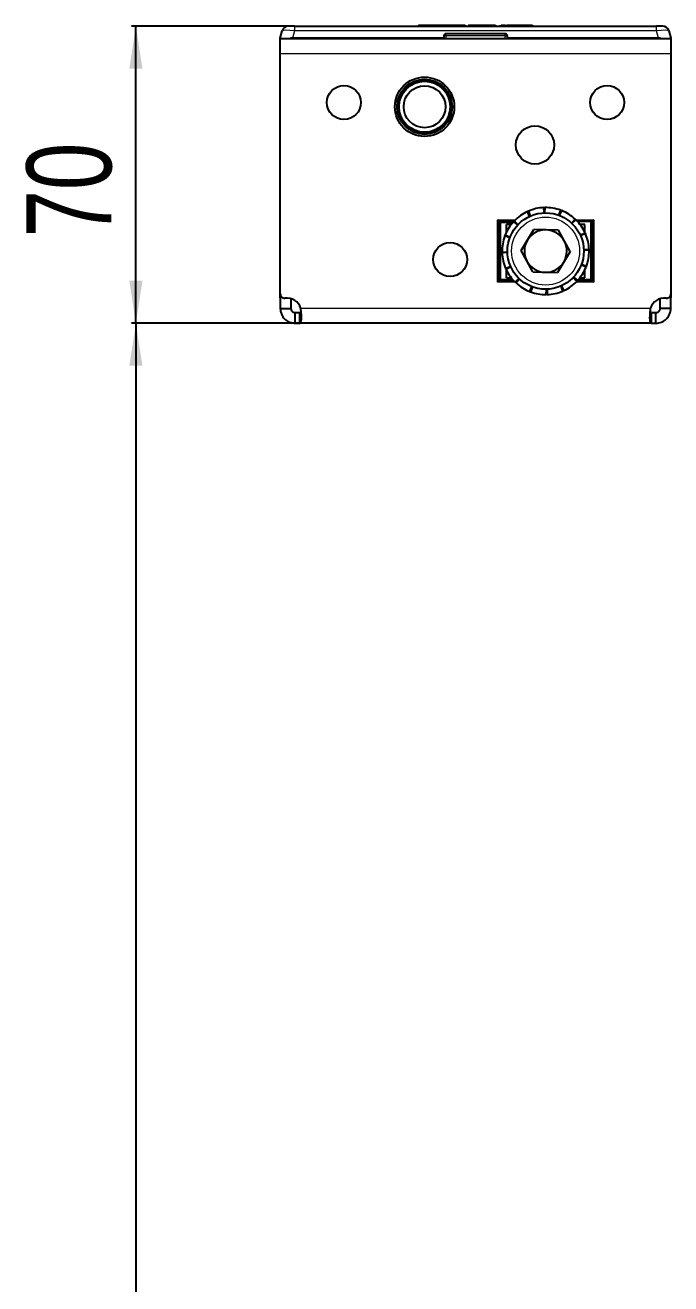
# Model space of a CAD drawing. Header units: millimetres. Extents: x 0 to 4449, y -762 to 572.
# Drawn here: x 3.3 to 155.4, y -101.9 to 194.6 of the extents above; entities that cross this region are included whole.
import ezdxf

# ---------------------------------------------------------------- set-up
doc = ezdxf.new("R2010")
doc.units = ezdxf.units.MM
doc.layers.add('FORMAT', color=7, linetype='Continuous')
doc.styles.add('SLDTEXTSTYLE0', font='TXT', dxfattribs={"width": 0.75})
doc.dimstyles.new('SLDDIMSTYLE0', dxfattribs={"dimtxt": 20, "dimasz": 10, "dimexe": 0, "dimexo": 0.0625, "dimgap": 5, "dimtad": 2, "dimdec": 1, "dimrnd": 1e-09, "dimzin": 12, "dimdsep": 46, "dimtxsty": 'SLDTEXTSTYLE0', "dimsah": 1, "dimcen": 0.09, "dimadec": 0, "dimazin": 3, "dimtfac": 1, "dimtofl": 0, "dimtmove": 0, "dimatfit": 3, "dimfxl": 0, "dimfrac": 2, "dimtolj": 1, "dimtzin": 12, "dimarcsym": 0})

# ---------------------------------------------------------------- blocks, each defined once
blk = doc.blocks.new('_D_5')
at = {"layer": 'FORMAT'}
for p, q in [((65.28, 194.42), (28.38, 194.42)), ((29.38, 124.42), (29.38, 194.42)), ((67.96, 124.42), (28.38, 124.42))]:
    blk.add_line(p, q, dxfattribs=at)
for points in [[(29.38, 194.42), (27.84, 184.42), (30.92, 184.42)], [(29.38, 124.42), (30.92, 134.42), (27.84, 134.42)]]:
    blk.add_solid(points, dxfattribs=at)
at = {"layer": 'FORMAT', "insert": (3.6, 144.64), "char_height": 20, "attachment_point": 1, "rotation": 90, "style": 'SLDTEXTSTYLE0'}
blk.add_mtext('70', dxfattribs=at)
blk = doc.blocks.new('_D_6')
at = {"layer": 'FORMAT'}
for p, q in [((67.96, 124.42), (28.38, 124.42)), ((29.38, 124.42), (29.38, -691.58)), ((67.96, -691.58), (28.38, -691.58))]:
    blk.add_line(p, q, dxfattribs=at)
for points in [[(29.38, 124.42), (27.84, 114.42), (30.92, 114.42)], [(29.38, -691.58), (30.92, -681.58), (27.84, -681.58)]]:
    blk.add_solid(points, dxfattribs=at)
at = {"layer": 'FORMAT', "insert": (3.6, -305.74), "char_height": 20, "attachment_point": 1, "rotation": 90, "style": 'SLDTEXTSTYLE0'}
blk.add_mtext('816', dxfattribs=at)

msp = doc.modelspace()

# ---------------------------------------------------------------- linework, layer by layer
at = {"color": 7, "linetype": 'Continuous', "lineweight": 25}
for p, q in [((63.39, 191.62), (63.84, 193.31)), ((66.74, 194.42), (65.29, 194.42)), ((66.74, 194.42), (152.04, 194.42)), ((95.96, 194.62), (95.96, 194.42)), ((101.61, 194.62), (101.67, 194.62)), ((101.67, 194.62), (101.67, 194.42)), ((101.67, 194.62), (102.8, 194.62)), ((102.8, 194.62), (102.8, 194.42)), ((102.8, 194.62), (105.47, 194.62)), ((105.47, 194.62), (105.47, 194.42)), ((105.47, 194.62), (106.96, 194.62)), ((106.96, 194.62), (106.96, 194.42)), ((107.77, 194.65), (107.77, 194.42)), ((111.24, 194.62), (114.07, 194.62)), ((114.07, 194.62), (114.07, 194.42)), ((115.21, 194.62), (115.21, 194.42)), ((115.46, 194.62), (115.46, 194.42)), ((116.7, 194.62), (116.7, 194.42)), ((117.13, 194.62), (122.38, 194.62)), ((122.81, 194.62), (122.81, 194.42)), ((153.48, 194.42), (152.04, 194.42)), ((154.93, 193.31), (155.39, 191.62)), ((63.39, 191.42), (63.39, 191.62)), ((155.39, 191.42), (63.39, 191.42)), ((63.39, 187.92), (63.39, 191.42)), ((101.89, 191.62), (66.28, 191.62)), ((101.89, 192.12), (101.89, 191.62)), ((101.89, 191.42), (101.89, 191.62)), ((116.39, 192.62), (102.39, 192.62)), ((116.89, 191.62), (116.89, 192.12)), ((152.49, 191.62), (116.89, 191.62)), ((116.89, 191.42), (116.89, 191.62)), ((155.39, 191.62), (155.39, 191.42)), ((155.39, 191.42), (155.39, 187.92)), ((63.39, 131.32), (63.39, 187.92)), ((155.39, 187.92), (155.39, 131.32)), ((125.54, 150.42), (125.49, 151.66)), ((125.74, 151.67), (125.66, 150.42)), ((114.89, 148.42), (114.54, 148.77)), ((118.4, 148.42), (114.89, 148.42)), ((114.89, 148.42), (114.89, 134.42)), ((115.24, 148.07), (114.89, 148.42)), ((119.28, 147.54), (118.36, 148.38)), ((118.54, 148.57), (119.37, 147.63)), ((122.12, 149.6), (121.6, 150.73)), ((121.83, 150.83), (122.24, 149.65)), ((129.01, 149.86), (129.44, 151.04)), ((129.67, 150.95), (129.12, 149.82)), ((132, 148.03), (132.85, 148.94)), ((133.03, 148.77), (132.09, 147.94)), ((136.89, 148.42), (133.37, 148.42)), ((137.24, 148.77), (136.89, 148.42)), ((136.89, 148.42), (136.89, 134.42)), ((117.8, 147.72), (116.64, 147.72)), ((116.64, 145.84), (116.64, 147.72)), ((118.89, 148.17), (118.89, 147.9)), ((120.11, 141.56), (123.12, 146.49)), ((128.89, 146.35), (123.12, 146.49)), ((131.66, 141.29), (128.89, 146.35)), ((135.14, 147.72), (133.97, 147.72)), ((134.06, 145.18), (135.2, 145.71)), ((135.3, 145.48), (134.11, 145.07)), ((135.14, 145.84), (135.14, 147.72)), ((117.44, 144.54), (116.27, 144.98)), ((116.36, 145.21), (117.49, 144.66)), ((115.64, 141.28), (116.89, 141.2)), ((116.89, 141.07), (115.64, 141.03)), ((122.88, 136.49), (120.11, 141.56)), ((131.66, 141.29), (128.66, 136.36)), ((134.88, 141.77), (136.13, 141.82)), ((136.13, 141.57), (134.88, 141.64)), ((116.47, 137.37), (117.66, 137.77)), ((117.71, 137.66), (116.57, 137.14)), ((116.64, 135.12), (116.64, 137.01)), ((122.88, 136.49), (128.66, 136.36)), ((135.41, 137.63), (134.28, 138.18)), ((134.33, 138.3), (135.5, 137.87)), ((135.14, 135.12), (135.14, 137.01)), ((114.89, 134.42), (114.54, 134.07)), ((115.24, 134.77), (114.89, 134.42)), ((114.89, 134.42), (118.4, 134.42)), ((116.64, 135.12), (117.8, 135.12)), ((118.74, 134.07), (119.68, 134.9)), ((119.77, 134.82), (118.92, 133.9)), ((133.24, 134.28), (132.4, 135.22)), ((132.49, 135.31), (133.41, 134.46)), ((132.89, 134.67), (132.89, 134.94)), ((136.89, 134.42), (133.37, 134.42)), ((133.97, 135.12), (135.14, 135.12)), ((136.89, 134.42), (136.54, 134.77)), ((137.24, 134.07), (136.89, 134.42)), ((63.39, 130.42), (63.39, 131.32)), ((122.1, 131.9), (122.65, 133.02)), ((122.77, 132.98), (122.33, 131.81)), ((126.03, 131.17), (126.11, 132.42)), ((126.23, 132.43), (126.28, 131.18)), ((129.94, 132.01), (129.53, 133.19)), ((129.65, 133.25), (130.17, 132.11)), ((155.39, 131.32), (155.39, 130.42)), ((63.39, 130.42), (63.39, 127.92)), ((63.39, 127.92), (65.89, 127.92)), ((65.89, 130.2), (65.89, 127.92)), ((152.89, 127.92), (152.89, 130.2)), ((155.39, 127.92), (152.89, 127.92)), ((155.39, 127.92), (155.39, 130.42)), ((66.89, 126.92), (67.97, 126.92)), ((66.89, 124.42), (66.89, 126.92)), ((67.97, 124.42), (67.97, 126.92)), ((150.8, 124.42), (150.8, 126.92)), ((150.8, 126.92), (151.89, 126.92)), ((151.89, 124.42), (151.89, 126.92)), ((66.89, 124.42), (67.97, 124.42)), ((150.8, 124.42), (67.97, 124.42)), ((150.8, 124.42), (151.89, 124.42))]:
    msp.add_line(p, q, dxfattribs=at)
at = {"color": 8, "linetype": 'Continuous', "lineweight": 18}
for p, q in [((66.74, 193.31), (66.28, 191.62)), ((66.74, 194.42), (66.74, 193.31)), ((152.04, 193.31), (66.74, 193.31)), ((98.07, 194.62), (98.07, 194.42)), ((108.88, 194.62), (108.88, 194.42)), ((111.24, 194.62), (111.24, 194.42)), ((117.13, 194.62), (117.13, 194.42)), ((122.38, 194.62), (122.38, 194.42)), ((152.04, 193.31), (152.04, 194.42)), ((152.49, 191.62), (152.04, 193.31)), ((102.39, 192.12), (101.89, 192.12)), ((102.39, 192.12), (102.39, 192.62)), ((102.39, 192.12), (102.39, 191.42)), ((116.39, 192.12), (102.39, 192.12)), ((116.39, 192.12), (116.39, 192.62)), ((116.39, 192.12), (116.89, 192.12)), ((116.39, 191.42), (116.39, 192.12)), ((155.39, 187.92), (63.39, 187.92)), ((114.54, 134.07), (114.54, 148.77)), ((114.54, 148.77), (118.74, 148.77)), ((132.69, 148.77), (133.03, 148.77)), ((133.03, 148.77), (137.24, 148.77)), ((136.54, 134.77), (136.54, 148.42)), ((137.24, 148.77), (137.24, 134.07)), ((118.09, 148.07), (115.24, 148.07)), ((115.24, 148.07), (115.24, 134.77)), ((118.74, 134.07), (114.54, 134.07)), ((115.24, 134.77), (118.09, 134.77)), ((119.08, 134.07), (118.74, 134.07)), ((137.24, 134.07), (133.03, 134.07)), ((133.69, 134.77), (136.54, 134.77)), ((63.95, 130.42), (63.39, 130.42)), ((150.55, 127.92), (68.22, 127.92)), ((155.39, 130.42), (154.83, 130.42))]:
    msp.add_line(p, q, dxfattribs=at)
at = {"color": 7, "linetype": 'Continuous', "lineweight": 25}
for centre, radius in [((97.39, 175.42), 7), ((97.39, 175.42), 6.5), ((97.39, 175.42), 6), ((78.39, 176.42), 4), ((97.39, 175.42), 4.93), ((140.39, 176.42), 4), ((123.39, 166.42), 4.5), ((125.89, 141.42), 9), ((103.39, 139.42), 4)]:
    msp.add_circle(centre, radius, dxfattribs=at)
at = {"color": 8, "linetype": 'Continuous', "lineweight": 18}
for centre, radius in [((97.39, 175.42), 6.25), ((125.89, 141.42), 8)]:
    msp.add_circle(centre, radius, dxfattribs=at)
at = {"color": 7, "linetype": 'Continuous', "lineweight": 25}
for centre, radius, start, end in [((65.29, 192.92), 1.5, 90, 165), ((153.48, 192.92), 1.5, 15, 90), ((102.39, 192.12), 0.5, 90, 180), ((116.39, 192.12), 0.5, 0, 90), ((125.89, 141.42), 10.25, 92.2104, 113.3145), ((125.89, 141.42), 10.25, 69.7104, 90.8145), ((125.89, 141.42), 10.25, 137.2104, 158.3145), ((125.89, 141.42), 10.25, 114.7104, 135.8145), ((125.89, 141.42), 10.25, 47.2104, 68.3145), ((125.89, 141.42), 10.25, 24.7104, 45.8145), ((125.89, 141.42), 5, 88.6784, 148.6784), ((125.89, 141.42), 5, 28.6784, 88.6784), ((125.89, 141.42), 10.25, 2.2104, 23.3145), ((125.89, 141.42), 10.25, 159.7104, 180.8145), ((125.89, 141.42), 5, 148.6784, 208.6784), ((125.89, 141.42), 5, 328.6784, 28.6784), ((125.89, 141.42), 10.25, 182.2104, 203.3145), ((125.89, 141.42), 10.25, 339.7104, 0.8145), ((125.89, 141.42), 10.25, 204.7104, 225.8145), ((125.89, 141.42), 5, 208.6784, 268.6784), ((125.89, 141.42), 5, 268.6784, 328.6784), ((125.89, 141.42), 10.25, 317.2104, 338.3145), ((125.89, 141.42), 10.25, 227.2104, 248.3145), ((125.89, 141.42), 10.25, 294.7104, 315.8145), ((64.39, 131.32), 1, 180, 276.3794), ((125.89, 141.42), 10.25, 249.7104, 270.8145), ((125.89, 141.42), 10.25, 272.2104, 293.3145), ((154.39, 131.32), 1, 263.6206, 0), ((64.89, 126.85), 3.5, 17.8253, 96.3794), ((153.89, 126.85), 3.5, 83.6206, 162.1747)]:
    msp.add_arc(centre, radius, start, end, dxfattribs=at)
at = {"color": 8, "linetype": 'Continuous', "lineweight": 18}
for centre, major_axis, start_param, end_param in [((66.84, 192.92), (3, -0.38), 1.621093, 3.124852), ((151.93, 192.92), (3, 0.38), 0.016741, 1.520499)]:
    msp.add_ellipse(centre, major_axis=major_axis, ratio=0.123038, start_param=start_param, end_param=end_param, dxfattribs=at)
at = {"color": 7, "linetype": 'Continuous', "lineweight": 25}
for centre, major_axis, start_param, end_param in [((63.39, 180.03), (3.1, 11.57), 0.067037, 0.253072), ((155.39, 180.03), (-3.1, 11.57), 6.030113, 6.216148)]:
    msp.add_ellipse(centre, major_axis=major_axis, ratio=0.250563, start_param=start_param, end_param=end_param, dxfattribs=at)
for points, knots in [([(95.96, 194.62), (96.33, 194.62), (97.02, 194.62), (97.74, 194.62), (98.07, 194.62)], [0, 0, 0, 0, 0.5368, 1, 1, 1, 1]), ([(98.07, 194.62), (98.57, 194.62), (99.51, 194.62), (100.7, 194.62), (101.42, 194.62), (101.6, 194.62), (101.61, 194.62)], [0, 0, 0, 0, 0.381983, 0.713352, 0.984017, 1, 1, 1, 1]), ([(107.79, 194.62), (107.78, 194.62), (107.76, 194.62), (107.91, 194.62), (108.28, 194.62), (108.67, 194.62), (108.88, 194.62)], [0, 0, 0, 0, 0.061615, 0.333035, 0.637399, 1, 1, 1, 1]), ([(108.88, 194.62), (109.04, 194.62), (109.4, 194.62), (110.2, 194.62), (110.83, 194.62), (111.24, 194.62)], [0, 0, 0, 0, 0.216742, 0.489643, 1, 1, 1, 1]), ([(115.46, 194.62), (115.52, 194.62), (115.62, 194.62), (115.93, 194.62), (116.21, 194.62), (116.41, 194.62), (116.48, 194.62)], [0, 0, 0, 0, 0.2552772, 0.5383026, 0.8540781, 1, 1, 1, 1]), ([(115.64, 194.62), (115.75, 194.62), (116, 194.62), (116.3, 194.62), (116.48, 194.62), (116.48, 194.62)], [0, 0, 0, 0, 0.4662494, 0.9973384, 1, 1, 1, 1]), ([(116.7, 194.62), (116.71, 194.62), (116.72, 194.62), (116.84, 194.62), (116.98, 194.62), (117.08, 194.62), (117.13, 194.62)], [0, 0, 0, 0, 0.285248, 0.560563, 0.777151, 1, 1, 1, 1]), ([(122.38, 194.62), (122.44, 194.62), (122.57, 194.62), (122.71, 194.62), (122.8, 194.62), (122.81, 194.62), (122.81, 194.62)], [0, 0, 0, 0, 0.281303, 0.555629, 0.773878, 1, 1, 1, 1]), ([(125.49, 151.66), (125.53, 151.67), (125.59, 151.67), (125.68, 151.67), (125.72, 151.67), (125.74, 151.67)], [0, 0, 0, 0, 0.499981, 0.749988, 1, 1, 1, 1]), ([(118.36, 148.38), (118.39, 148.42), (118.43, 148.46), (118.49, 148.52), (118.52, 148.55), (118.54, 148.57)], [0, 0, 0, 0, 0.499981, 0.749988, 1, 1, 1, 1]), ([(121.6, 150.73), (121.64, 150.75), (121.7, 150.78), (121.77, 150.81), (121.81, 150.83), (121.83, 150.83)], [0, 0, 0, 0, 0.499981, 0.749988, 1, 1, 1, 1]), ([(129.44, 151.04), (129.48, 151.02), (129.54, 151), (129.62, 150.97), (129.65, 150.95), (129.67, 150.95)], [0, 0, 0, 0, 0.499981, 0.749988, 1, 1, 1, 1]), ([(132.85, 148.94), (132.88, 148.92), (132.92, 148.87), (132.99, 148.82), (133.02, 148.79), (133.03, 148.77)], [0, 0, 0, 0, 0.499981, 0.749988, 1, 1, 1, 1]), ([(135.2, 145.71), (135.21, 145.67), (135.24, 145.61), (135.27, 145.54), (135.29, 145.5), (135.3, 145.48)], [0, 0, 0, 0, 0.499981, 0.749988, 1, 1, 1, 1]), ([(116.27, 144.98), (116.29, 145.02), (116.31, 145.07), (116.34, 145.15), (116.35, 145.19), (116.36, 145.21)], [0, 0, 0, 0, 0.4999808, 0.7499881, 1, 1, 1, 1]), ([(115.64, 141.03), (115.64, 141.07), (115.64, 141.13), (115.64, 141.21), (115.64, 141.26), (115.64, 141.28)], [0, 0, 0, 0, 0.4999808, 0.7499881, 1, 1, 1, 1]), ([(136.13, 141.82), (136.13, 141.78), (136.13, 141.71), (136.13, 141.63), (136.13, 141.59), (136.13, 141.57)], [0, 0, 0, 0, 0.499981, 0.749988, 1, 1, 1, 1]), ([(116.57, 137.14), (116.56, 137.17), (116.53, 137.23), (116.5, 137.31), (116.48, 137.35), (116.47, 137.37)], [0, 0, 0, 0, 0.4999808, 0.7499881, 1, 1, 1, 1]), ([(135.5, 137.87), (135.49, 137.83), (135.46, 137.77), (135.43, 137.69), (135.42, 137.65), (135.41, 137.63)], [0, 0, 0, 0, 0.499981, 0.749988, 1, 1, 1, 1]), ([(118.92, 133.9), (118.89, 133.93), (118.85, 133.97), (118.79, 134.03), (118.76, 134.06), (118.74, 134.07)], [0, 0, 0, 0, 0.499981, 0.749988, 1, 1, 1, 1]), ([(133.41, 134.46), (133.38, 134.43), (133.34, 134.38), (133.28, 134.32), (133.25, 134.29), (133.24, 134.28)], [0, 0, 0, 0, 0.499981, 0.749988, 1, 1, 1, 1]), ([(122.33, 131.81), (122.29, 131.82), (122.23, 131.84), (122.16, 131.87), (122.12, 131.89), (122.1, 131.9)], [0, 0, 0, 0, 0.499981, 0.749988, 1, 1, 1, 1]), ([(126.28, 131.18), (126.24, 131.18), (126.18, 131.18), (126.09, 131.17), (126.05, 131.17), (126.03, 131.17)], [0, 0, 0, 0, 0.499981, 0.749988, 1, 1, 1, 1]), ([(130.17, 132.11), (130.13, 132.09), (130.08, 132.07), (130, 132.03), (129.96, 132.02), (129.94, 132.01)], [0, 0, 0, 0, 0.499981, 0.749988, 1, 1, 1, 1]), ([(63.39, 127.92), (63.41, 127.61), (63.46, 127.02), (63.86, 126.07), (64.57, 125.2), (65.67, 124.55), (66.47, 124.46), (66.89, 124.42)], [0, 0, 0, 0, 0.17084, 0.319217, 0.548103, 0.767822, 1, 1, 1, 1]), ([(65.89, 127.92), (65.89, 127.83), (65.91, 127.66), (66, 127.44), (66.11, 127.28), (66.24, 127.15), (66.38, 127.05), (66.61, 126.95), (66.77, 126.93), (66.89, 126.92)], [0, 0, 0, 0, 0.1543587, 0.2872828, 0.4004353, 0.4965437, 0.6043139, 0.7231511, 1, 1, 1, 1]), ([(67.97, 124.42), (68.03, 124.44), (68.13, 124.47), (68.27, 124.75), (68.37, 125.22), (68.39, 125.84), (68.37, 126.46), (68.32, 127.17), (68.25, 127.67), (68.22, 127.92)], [0, 0, 0, 0, 0.144067, 0.271276, 0.474907, 0.597997, 0.726338, 0.860245, 1, 1, 1, 1]), ([(150.55, 127.92), (150.52, 127.63), (150.47, 127.08), (150.4, 126.17), (150.38, 125.29), (150.51, 124.57), (150.7, 124.47), (150.8, 124.42)], [0, 0, 0, 0, 0.16069, 0.3013121, 0.5219513, 0.7535732, 1, 1, 1, 1]), ([(151.89, 126.92), (152.01, 126.93), (152.23, 126.96), (152.49, 127.11), (152.67, 127.29), (152.79, 127.48), (152.87, 127.69), (152.88, 127.84), (152.89, 127.92)], [0, 0, 0, 0, 0.296302, 0.497469, 0.6154973, 0.73607, 0.8631142, 1, 1, 1, 1]), ([(151.89, 124.42), (152.34, 124.47), (153.15, 124.56), (154.06, 125.13), (154.65, 125.73), (155.05, 126.36), (155.33, 127.11), (155.37, 127.65), (155.39, 127.92)], [0, 0, 0, 0, 0.254149, 0.448213, 0.574908, 0.708872, 0.850468, 1, 1, 1, 1])]:
    msp.add_open_spline(points, degree=3, knots=knots, dxfattribs=at)
at = {"color": 8, "linetype": 'Continuous', "lineweight": 18}
for points, knots in [([(118.89, 148.17), (118.88, 148.17), (118.88, 148.17), (118.86, 148.16), (118.83, 148.14), (118.78, 148.12), (118.72, 148.1), (118.64, 148.08), (118.57, 148.07), (118.54, 148.07)], [0, 0, 0, 0, 0.114765, 0.239215, 0.374136, 0.520145, 0.663765, 0.791408, 1, 1, 1, 1]), ([(133.24, 134.77), (133.2, 134.77), (133.13, 134.76), (133.05, 134.74), (132.99, 134.72), (132.94, 134.7), (132.91, 134.68), (132.89, 134.67), (132.89, 134.67), (132.89, 134.67)], [0, 0, 0, 0, 0.208592, 0.336235, 0.479855, 0.625864, 0.760785, 0.885235, 1, 1, 1, 1])]:
    msp.add_open_spline(points, degree=3, knots=knots, dxfattribs=at)

# ---------------------------------------------------------------- dimensions: what is measured, and where the dimension line sits
at = {"layer": 'FORMAT'}
for base, p2, picture, middle in [((29.38, 194.42), (65.29, 194.42), '_D_5', (29.38, 159.42)), ((29.38, -691.58), (67.97, -691.58), '_D_6', (29.38, -283.58))]:
    dim = msp.add_linear_dim(base=base, p1=(67.97, 124.42), p2=p2, angle=90, dimstyle='SLDDIMSTYLE0', dxfattribs=at)
    dim.commit()
    dim.dimension.update_dxf_attribs({"geometry": picture, "text_midpoint": middle, "dimtype": 160})

doc.saveas('drawing.dxf')
